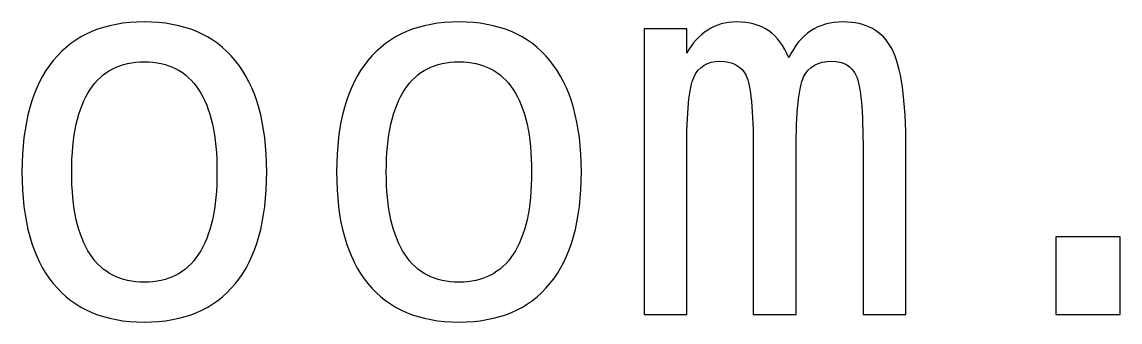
# Model space of a CAD drawing. Extents: x -112.4 to -97.6, y -152.4 to -142.
# Drawn here: x -109.139 to -107.037, y -152.35 to -151.776 of the extents above; entities that cross this region are included whole.
import ezdxf

# ---------------------------------------------------------------- set-up
doc = ezdxf.new("R2010")
doc.units = 0
doc.header["$MEASUREMENT"] = 0
doc.layers.add('LAYER_1', color=7, linetype='CONTINUOUS')

msp = doc.modelspace()

# ---------------------------------------------------------------- linework, layer by layer
at = {"layer": 'LAYER_1'}
for points, knots in [([(-108.9048, -151.7761), (-108.829, -151.7761), (-108.771, -151.8006), (-108.7308, -151.8498), (-108.7308, -151.8498), (-108.6906, -151.899), (-108.6705, -151.9702), (-108.6705, -152.0632), (-108.6705, -152.0632), (-108.6705, -152.1567), (-108.6905, -152.2279), (-108.7305, -152.2769), (-108.7305, -152.2769), (-108.7707, -152.3259), (-108.8287, -152.3504), (-108.9048, -152.3504), (-108.9048, -152.3504), (-108.9808, -152.3504), (-109.0387, -152.3259), (-109.0789, -152.2769), (-109.0789, -152.2769), (-109.1189, -152.2279), (-109.1389, -152.1567), (-109.1389, -152.0632), (-109.1389, -152.0632), (-109.1389, -151.9702), (-109.1189, -151.899), (-109.0789, -151.8498), (-109.0789, -151.8498), (-109.0387, -151.8006), (-108.9808, -151.7761), (-108.9048, -151.7761)], [0, 0, 0, 0, 0.125, 0.125, 0.125, 0.125, 0.25, 0.25, 0.25, 0.25, 0.375, 0.375, 0.375, 0.375, 0.5, 0.5, 0.5, 0.5, 0.625, 0.625, 0.625, 0.625, 0.75, 0.75, 0.75, 0.75, 0.875, 0.875, 0.875, 0.875, 1, 1, 1, 1]), ([(-108.3027, -151.7761), (-108.2269, -151.7761), (-108.1689, -151.8006), (-108.1287, -151.8498), (-108.1287, -151.8498), (-108.0885, -151.899), (-108.0684, -151.9702), (-108.0684, -152.0632), (-108.0684, -152.0632), (-108.0684, -152.1567), (-108.0884, -152.2279), (-108.1284, -152.2769), (-108.1284, -152.2769), (-108.1686, -152.3259), (-108.2266, -152.3504), (-108.3027, -152.3504), (-108.3027, -152.3504), (-108.3787, -152.3504), (-108.4366, -152.3259), (-108.4768, -152.2769), (-108.4768, -152.2769), (-108.5168, -152.2279), (-108.5368, -152.1567), (-108.5368, -152.0632), (-108.5368, -152.0632), (-108.5368, -151.9702), (-108.5168, -151.899), (-108.4768, -151.8498), (-108.4768, -151.8498), (-108.4366, -151.8006), (-108.3787, -151.7761), (-108.3027, -151.7761)], [0, 0, 0, 0, 0.125, 0.125, 0.125, 0.125, 0.25, 0.25, 0.25, 0.25, 0.375, 0.375, 0.375, 0.375, 0.5, 0.5, 0.5, 0.5, 0.625, 0.625, 0.625, 0.625, 0.75, 0.75, 0.75, 0.75, 0.875, 0.875, 0.875, 0.875, 1, 1, 1, 1]), ([(-107.6715, -151.845), (-107.6605, -151.8215), (-107.6463, -151.8041), (-107.6291, -151.793), (-107.6291, -151.793), (-107.6121, -151.7818), (-107.5915, -151.7761), (-107.5675, -151.7761), (-107.5675, -151.7761), (-107.5235, -151.7761), (-107.4924, -151.7931), (-107.4744, -151.8271), (-107.4744, -151.8271), (-107.4563, -151.8612), (-107.4473, -151.9252), (-107.4473, -152.0193), (-107.4473, -152.0193), (-107.4473, -152.0193), (-107.4473, -152.3362), (-107.4473, -152.3362), (-107.4473, -152.3362), (-107.4473, -152.3362), (-107.5293, -152.3362), (-107.5293, -152.3362), (-107.5293, -152.3362), (-107.5293, -152.3362), (-107.5293, -152.0232), (-107.5293, -152.0232), (-107.5293, -152.0232), (-107.5293, -151.946), (-107.5336, -151.8982), (-107.5423, -151.8793), (-107.5423, -151.8793), (-107.5508, -151.8607), (-107.5666, -151.8513), (-107.5895, -151.8513), (-107.5895, -151.8513), (-107.6155, -151.8513), (-107.6333, -151.8613), (-107.643, -151.8813), (-107.643, -151.8813), (-107.6525, -151.9013), (-107.6573, -151.9487), (-107.6573, -152.0232), (-107.6573, -152.0232), (-107.6573, -152.0232), (-107.6573, -152.3362), (-107.6573, -152.3362), (-107.6573, -152.3362), (-107.6573, -152.3362), (-107.7393, -152.3362), (-107.7393, -152.3362), (-107.7393, -152.3362), (-107.7393, -152.3362), (-107.7393, -152.0232), (-107.7393, -152.0232), (-107.7393, -152.0232), (-107.7393, -151.945), (-107.744, -151.8968), (-107.7533, -151.8787), (-107.7533, -151.8787), (-107.7625, -151.8605), (-107.7791, -151.8513), (-107.8033, -151.8513), (-107.8033, -151.8513), (-107.8271, -151.8513), (-107.8437, -151.8613), (-107.8528, -151.8813), (-107.8528, -151.8813), (-107.8622, -151.9013), (-107.8668, -151.9487), (-107.8668, -152.0232), (-107.8668, -152.0232), (-107.8668, -152.0232), (-107.8668, -152.3362), (-107.8668, -152.3362), (-107.8668, -152.3362), (-107.8668, -152.3362), (-107.9483, -152.3362), (-107.9483, -152.3362), (-107.9483, -152.3362), (-107.9483, -152.3362), (-107.9483, -151.7893), (-107.9483, -151.7893), (-107.9483, -151.7893), (-107.9483, -151.7893), (-107.8668, -151.7893), (-107.8668, -151.7893), (-107.8668, -151.7893), (-107.8668, -151.7893), (-107.8668, -151.8361), (-107.8668, -151.8361), (-107.8668, -151.8361), (-107.8562, -151.8166), (-107.8427, -151.8018), (-107.8265, -151.7915), (-107.8265, -151.7915), (-107.8105, -151.7813), (-107.7921, -151.7761), (-107.7716, -151.7761), (-107.7716, -151.7761), (-107.7468, -151.7761), (-107.7263, -151.7818), (-107.7098, -151.7931), (-107.7098, -151.7931), (-107.6933, -151.8046), (-107.6806, -151.8218), (-107.6715, -151.845)], [0, 0, 0, 0, 0.037037, 0.037037, 0.037037, 0.037037, 0.074074, 0.074074, 0.074074, 0.074074, 0.111111, 0.111111, 0.111111, 0.111111, 0.148148, 0.148148, 0.148148, 0.148148, 0.185185, 0.185185, 0.185185, 0.185185, 0.222222, 0.222222, 0.222222, 0.222222, 0.259259, 0.259259, 0.259259, 0.259259, 0.296296, 0.296296, 0.296296, 0.296296, 0.333333, 0.333333, 0.333333, 0.333333, 0.37037, 0.37037, 0.37037, 0.37037, 0.407407, 0.407407, 0.407407, 0.407407, 0.444444, 0.444444, 0.444444, 0.444444, 0.481481, 0.481481, 0.481481, 0.481481, 0.518519, 0.518519, 0.518519, 0.518519, 0.555556, 0.555556, 0.555556, 0.555556, 0.592593, 0.592593, 0.592593, 0.592593, 0.62963, 0.62963, 0.62963, 0.62963, 0.666667, 0.666667, 0.666667, 0.666667, 0.703704, 0.703704, 0.703704, 0.703704, 0.740741, 0.740741, 0.740741, 0.740741, 0.777778, 0.777778, 0.777778, 0.777778, 0.814815, 0.814815, 0.814815, 0.814815, 0.851852, 0.851852, 0.851852, 0.851852, 0.888889, 0.888889, 0.888889, 0.888889, 0.925926, 0.925926, 0.925926, 0.925926, 0.962963, 0.962963, 0.962963, 0.962963, 1, 1, 1, 1]), ([(-108.9048, -151.8523), (-108.9505, -151.8523), (-108.985, -151.87), (-109.0085, -151.9055), (-109.0085, -151.9055), (-109.032, -151.941), (-109.0437, -151.9937), (-109.0437, -152.0632), (-109.0437, -152.0632), (-109.0437, -152.1325), (-109.032, -152.185), (-109.0085, -152.2207), (-109.0085, -152.2207), (-108.985, -152.2564), (-108.9505, -152.2742), (-108.9048, -152.2742), (-108.9048, -152.2742), (-108.859, -152.2742), (-108.8243, -152.2564), (-108.8008, -152.2207), (-108.8008, -152.2207), (-108.7773, -152.185), (-108.7657, -152.1325), (-108.7657, -152.0632), (-108.7657, -152.0632), (-108.7657, -151.9937), (-108.7773, -151.941), (-108.8008, -151.9055), (-108.8008, -151.9055), (-108.8243, -151.87), (-108.859, -151.8523), (-108.9048, -151.8523)], [0, 0, 0, 0, 0.125, 0.125, 0.125, 0.125, 0.25, 0.25, 0.25, 0.25, 0.375, 0.375, 0.375, 0.375, 0.5, 0.5, 0.5, 0.5, 0.625, 0.625, 0.625, 0.625, 0.75, 0.75, 0.75, 0.75, 0.875, 0.875, 0.875, 0.875, 1, 1, 1, 1]), ([(-108.3027, -151.8523), (-108.3484, -151.8523), (-108.3829, -151.87), (-108.4064, -151.9055), (-108.4064, -151.9055), (-108.4299, -151.941), (-108.4416, -151.9937), (-108.4416, -152.0632), (-108.4416, -152.0632), (-108.4416, -152.1325), (-108.4299, -152.185), (-108.4064, -152.2207), (-108.4064, -152.2207), (-108.3829, -152.2564), (-108.3484, -152.2742), (-108.3027, -152.2742), (-108.3027, -152.2742), (-108.2569, -152.2742), (-108.2222, -152.2564), (-108.1987, -152.2207), (-108.1987, -152.2207), (-108.1752, -152.185), (-108.1636, -152.1325), (-108.1636, -152.0632), (-108.1636, -152.0632), (-108.1636, -151.9937), (-108.1752, -151.941), (-108.1987, -151.9055), (-108.1987, -151.9055), (-108.2222, -151.87), (-108.2569, -151.8523), (-108.3027, -151.8523)], [0, 0, 0, 0, 0.125, 0.125, 0.125, 0.125, 0.25, 0.25, 0.25, 0.25, 0.375, 0.375, 0.375, 0.375, 0.5, 0.5, 0.5, 0.5, 0.625, 0.625, 0.625, 0.625, 0.75, 0.75, 0.75, 0.75, 0.875, 0.875, 0.875, 0.875, 1, 1, 1, 1]), ([(-107.1605, -152.1872), (-107.1605, -152.1872), (-107.0375, -152.1872), (-107.0375, -152.1872), (-107.0375, -152.1872), (-107.0375, -152.1872), (-107.0375, -152.3362), (-107.0375, -152.3362), (-107.0375, -152.3362), (-107.0375, -152.3362), (-107.1605, -152.3362), (-107.1605, -152.3362), (-107.1605, -152.3362), (-107.1605, -152.3362), (-107.1605, -152.1872), (-107.1605, -152.1872)], [0, 0, 0, 0, 0.25, 0.25, 0.25, 0.25, 0.5, 0.5, 0.5, 0.5, 0.75, 0.75, 0.75, 0.75, 1, 1, 1, 1])]:
    msp.add_open_spline(points, degree=3, knots=knots, dxfattribs=at)

doc.saveas('drawing.dxf')
